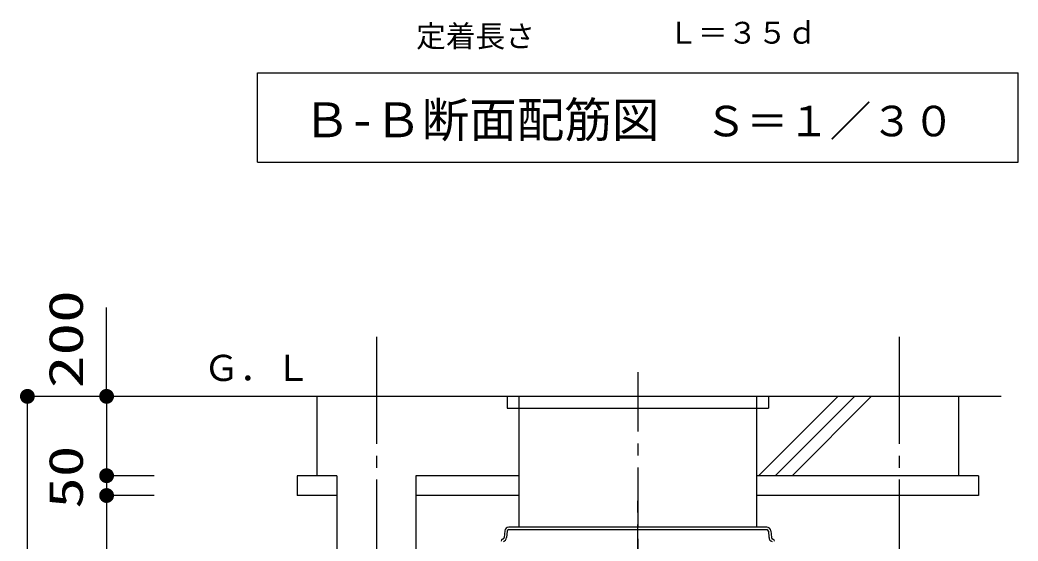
# Model space of a CAD drawing. Units: millimetres, scale not verified. Extents: x -8915 to 8404, y -6690 to 5387.
# Drawn here: x -1151 to 1368, y -2261 to -947 of the extents above; entities that cross this region are included whole.
import ezdxf
from ezdxf.enums import TextEntityAlignment as Align

# ---------------------------------------------------------------- set-up
doc = ezdxf.new("R2010")
doc.units = ezdxf.units.MM
doc.header["$LTSCALE"] = 30
doc.linetypes.add('CHAIN1', pattern=[8, 5, -1, 1, -1])
doc.linetypes.add('CHAIN2', pattern=[12, 9, -1, 1, -1])
for name, color, linetype, lineweight in [('0-1_KIKI', 3, 'Continuous', 25), ('0-2_SEISAKU', 2, 'Continuous', 25), ('0-6_SUNPO', 7, 'Continuous', 25), ('1-4_14', 3, 'Continuous', 25)]:
    doc.layers.add(name, color=color, linetype=linetype, lineweight=lineweight)
doc.styles.add('MS Gothic', font='')
doc.styles.add('ＭＳ ゴシック', font='')
doc.styles.get('MS Gothic').set_extended_font_data('MS Gothic')
doc.styles.get('ＭＳ ゴシック').set_extended_font_data('MS Gothic')

msp = doc.modelspace()

# ---------------------------------------------------------------- linework, layer by layer
at = {"layer": '0-1_KIKI'}
for p, q in [((-551.52, -1080.56), (1368.49, -1080.56)), ((-551.52, -1305.56), (-551.52, -1080.56)), ((1368.49, -1305.56), (1368.49, -1080.56)), ((-551.52, -1305.56), (1368.49, -1305.56))]:
    msp.add_line(p, q, dxfattribs=at)
at = {"layer": '0-1_KIKI', "linetype": 'CHAIN1'}
msp.add_line((408.49, -1835.15), (408.49, -3813.22), dxfattribs=at)
at = {"layer": '0-2_SEISAKU', "linetype": 'CHAIN2'}
for p, q in [((-251.51, -1746.17), (-251.51, -4196.17)), ((1068.49, -1746.17), (1068.49, -4196.17))]:
    msp.add_line(p, q, dxfattribs=at)
at = {"layer": '0-2_SEISAKU'}
for p, q in [((1325.63, -1896.17), (-1042.89, -1896.17)), ((-401.51, -1896.17), (-401.51, -2096.17)), ((78.49, -1896.17), (78.49, -1926.17)), ((108.49, -1896.17), (108.49, -2226.17)), ((708.49, -1896.17), (708.49, -2226.17)), ((713.21, -2096.17), (913.21, -1896.17)), ((738.49, -1896.17), (738.49, -1926.17)), ((755.63, -2096.17), (955.63, -1896.17)), ((798.06, -2096.17), (998.06, -1896.17)), ((1218.49, -1896.17), (1218.49, -2096.17)), ((78.49, -1926.17), (738.49, -1926.17)), ((-451.52, -2096.17), (-451.52, -2146.17)), ((-351.51, -2096.17), (-451.52, -2096.17)), ((-351.51, -2096.17), (-351.51, -3746.17)), ((108.49, -2096.17), (-151.52, -2096.17)), ((-151.52, -2096.17), (-151.52, -3746.17)), ((1268.48, -2096.17), (708.49, -2096.17)), ((1268.48, -2096.17), (1268.48, -2146.17)), ((-351.51, -2146.17), (-451.52, -2146.17)), ((108.49, -2146.17), (-151.52, -2146.17)), ((1268.48, -2146.17), (708.49, -2146.17))]:
    msp.add_line(p, q, dxfattribs=at)
at = {"layer": '0-6_SUNPO', "color": 4}
for p, q in [((-932.57, -1886.79), (-932.57, -1672.51)), ((-1012.57, -1896.17), (-1132.57, -1896.17)), ((-1132.57, -4096.17), (-1132.57, -1896.17)), ((-812.57, -1896.17), (-932.57, -1896.17)), ((-932.57, -1896.17), (-932.57, -2096.17)), ((-812.57, -2096.17), (-932.57, -2096.17)), ((-812.57, -2096.17), (-932.57, -2096.17)), ((-932.57, -2096.17), (-932.57, -2146.17)), ((-812.57, -2146.17), (-932.57, -2146.17)), ((-812.57, -2146.17), (-932.57, -2146.17)), ((-932.57, -2146.17), (-932.57, -3746.17))]:
    msp.add_line(p, q, dxfattribs=at)
at = {"layer": '0-6_SUNPO'}
for points in [[(-1149.89, -1888.99), (-1132.57, -1896.17), (-1150.96, -1892.51)], [(-1148.16, -1885.75), (-1132.57, -1896.17), (-1149.89, -1888.99)], [(-1145.83, -1882.91), (-1132.57, -1896.17), (-1148.16, -1885.75)], [(-1142.99, -1880.58), (-1132.57, -1896.17), (-1145.83, -1882.91)], [(-1139.75, -1878.84), (-1132.57, -1896.17), (-1142.99, -1880.58)], [(-1136.23, -1877.78), (-1132.57, -1896.17), (-1139.75, -1878.84)], [(-1132.57, -1877.42), (-1132.57, -1896.17), (-1136.23, -1877.78)], [(-1128.91, -1877.78), (-1132.57, -1896.17), (-1132.57, -1877.42)], [(-1125.4, -1878.84), (-1132.57, -1896.17), (-1128.91, -1877.78)], [(-1122.15, -1880.58), (-1132.57, -1896.17), (-1125.4, -1878.84)], [(-1119.31, -1882.91), (-1132.57, -1896.17), (-1122.15, -1880.58)], [(-1116.98, -1885.75), (-1132.57, -1896.17), (-1119.31, -1882.91)], [(-1115.25, -1888.99), (-1132.57, -1896.17), (-1116.98, -1885.75)], [(-1114.18, -1892.51), (-1132.57, -1896.17), (-1115.25, -1888.99)], [(-949.89, -1888.99), (-932.57, -1896.17), (-950.96, -1892.51)], [(-948.16, -1885.75), (-932.57, -1896.17), (-949.89, -1888.99)], [(-945.83, -1882.91), (-932.57, -1896.17), (-948.16, -1885.75)], [(-942.99, -1880.58), (-932.57, -1896.17), (-945.83, -1882.91)], [(-939.75, -1878.84), (-932.57, -1896.17), (-942.99, -1880.58)], [(-936.23, -1877.78), (-932.57, -1896.17), (-939.75, -1878.84)], [(-932.57, -1877.42), (-932.57, -1896.17), (-936.23, -1877.78)], [(-928.91, -1877.78), (-932.57, -1896.17), (-932.57, -1877.42)], [(-925.4, -1878.84), (-932.57, -1896.17), (-928.91, -1877.78)], [(-922.15, -1880.58), (-932.57, -1896.17), (-925.4, -1878.84)], [(-919.31, -1882.91), (-932.57, -1896.17), (-922.15, -1880.58)], [(-916.98, -1885.75), (-932.57, -1896.17), (-919.31, -1882.91)], [(-915.25, -1888.99), (-932.57, -1896.17), (-916.98, -1885.75)], [(-914.18, -1892.51), (-932.57, -1896.17), (-915.25, -1888.99)], [(-1150.96, -1892.51), (-1132.57, -1896.17), (-1151.32, -1896.17)], [(-1151.32, -1896.17), (-1132.57, -1896.17), (-1150.96, -1899.83)], [(-1150.96, -1899.83), (-1132.57, -1896.17), (-1149.89, -1903.34)], [(-1149.89, -1903.34), (-1132.57, -1896.17), (-1148.16, -1906.58)], [(-1148.16, -1906.58), (-1132.57, -1896.17), (-1145.83, -1909.43)], [(-1145.83, -1909.43), (-1132.57, -1896.17), (-1142.99, -1911.76)], [(-1142.99, -1911.76), (-1132.57, -1896.17), (-1139.75, -1913.49)], [(-1139.75, -1913.49), (-1132.57, -1896.17), (-1136.23, -1914.56)], [(-1136.23, -1914.56), (-1132.57, -1896.17), (-1132.57, -1914.92)], [(-1113.82, -1896.17), (-1132.57, -1896.17), (-1114.18, -1892.51)], [(-1132.57, -1914.92), (-1132.57, -1896.17), (-1128.91, -1914.56)], [(-1128.91, -1914.56), (-1132.57, -1896.17), (-1125.4, -1913.49)], [(-1125.4, -1913.49), (-1132.57, -1896.17), (-1122.15, -1911.76)], [(-1122.15, -1911.76), (-1132.57, -1896.17), (-1119.31, -1909.43)], [(-1119.31, -1909.43), (-1132.57, -1896.17), (-1116.98, -1906.58)], [(-1116.98, -1906.58), (-1132.57, -1896.17), (-1115.25, -1903.34)], [(-1115.25, -1903.34), (-1132.57, -1896.17), (-1114.18, -1899.83)], [(-1114.18, -1899.83), (-1132.57, -1896.17), (-1113.82, -1896.17)], [(-950.96, -1892.51), (-932.57, -1896.17), (-951.32, -1896.17)], [(-951.32, -1896.17), (-932.57, -1896.17), (-950.96, -1899.83)], [(-950.96, -1899.83), (-932.57, -1896.17), (-949.89, -1903.34)], [(-949.89, -1903.34), (-932.57, -1896.17), (-948.16, -1906.58)], [(-948.16, -1906.58), (-932.57, -1896.17), (-945.83, -1909.43)], [(-945.83, -1909.43), (-932.57, -1896.17), (-942.99, -1911.76)], [(-942.99, -1911.76), (-932.57, -1896.17), (-939.75, -1913.49)], [(-939.75, -1913.49), (-932.57, -1896.17), (-936.23, -1914.56)], [(-936.23, -1914.56), (-932.57, -1896.17), (-932.57, -1914.92)], [(-913.82, -1896.17), (-932.57, -1896.17), (-914.18, -1892.51)], [(-932.57, -1914.92), (-932.57, -1896.17), (-928.91, -1914.56)], [(-928.91, -1914.56), (-932.57, -1896.17), (-925.4, -1913.49)], [(-925.4, -1913.49), (-932.57, -1896.17), (-922.15, -1911.76)], [(-922.15, -1911.76), (-932.57, -1896.17), (-919.31, -1909.43)], [(-919.31, -1909.43), (-932.57, -1896.17), (-916.98, -1906.58)], [(-916.98, -1906.58), (-932.57, -1896.17), (-915.25, -1903.34)], [(-915.25, -1903.34), (-932.57, -1896.17), (-914.18, -1899.83)], [(-914.18, -1899.83), (-932.57, -1896.17), (-913.82, -1896.17)], [(-949.89, -2088.99), (-932.57, -2096.17), (-950.96, -2092.51)], [(-949.89, -2088.99), (-932.57, -2096.17), (-950.96, -2092.51)], [(-948.16, -2085.75), (-932.57, -2096.17), (-949.89, -2088.99)], [(-948.16, -2085.75), (-932.57, -2096.17), (-949.89, -2088.99)], [(-945.83, -2082.91), (-932.57, -2096.17), (-948.16, -2085.75)], [(-945.83, -2082.91), (-932.57, -2096.17), (-948.16, -2085.75)], [(-942.99, -2080.58), (-932.57, -2096.17), (-945.83, -2082.91)], [(-942.99, -2080.58), (-932.57, -2096.17), (-945.83, -2082.91)], [(-939.75, -2078.84), (-932.57, -2096.17), (-942.99, -2080.58)], [(-939.75, -2078.84), (-932.57, -2096.17), (-942.99, -2080.58)], [(-936.23, -2077.78), (-932.57, -2096.17), (-939.75, -2078.84)], [(-936.23, -2077.78), (-932.57, -2096.17), (-939.75, -2078.84)], [(-932.57, -2077.42), (-932.57, -2096.17), (-936.23, -2077.78)], [(-932.57, -2077.42), (-932.57, -2096.17), (-936.23, -2077.78)], [(-928.91, -2077.78), (-932.57, -2096.17), (-932.57, -2077.42)], [(-928.91, -2077.78), (-932.57, -2096.17), (-932.57, -2077.42)], [(-925.4, -2078.84), (-932.57, -2096.17), (-928.91, -2077.78)], [(-925.4, -2078.84), (-932.57, -2096.17), (-928.91, -2077.78)], [(-922.15, -2080.58), (-932.57, -2096.17), (-925.4, -2078.84)], [(-922.15, -2080.58), (-932.57, -2096.17), (-925.4, -2078.84)], [(-919.31, -2082.91), (-932.57, -2096.17), (-922.15, -2080.58)], [(-919.31, -2082.91), (-932.57, -2096.17), (-922.15, -2080.58)], [(-916.98, -2085.75), (-932.57, -2096.17), (-919.31, -2082.91)], [(-916.98, -2085.75), (-932.57, -2096.17), (-919.31, -2082.91)], [(-915.25, -2088.99), (-932.57, -2096.17), (-916.98, -2085.75)], [(-915.25, -2088.99), (-932.57, -2096.17), (-916.98, -2085.75)], [(-914.18, -2092.51), (-932.57, -2096.17), (-915.25, -2088.99)], [(-914.18, -2092.51), (-932.57, -2096.17), (-915.25, -2088.99)], [(-950.96, -2092.51), (-932.57, -2096.17), (-951.32, -2096.17)], [(-950.96, -2092.51), (-932.57, -2096.17), (-951.32, -2096.17)], [(-951.32, -2096.17), (-932.57, -2096.17), (-950.96, -2099.83)], [(-951.32, -2096.17), (-932.57, -2096.17), (-950.96, -2099.83)], [(-950.96, -2099.83), (-932.57, -2096.17), (-949.89, -2103.34)], [(-950.96, -2099.83), (-932.57, -2096.17), (-949.89, -2103.34)], [(-949.89, -2103.34), (-932.57, -2096.17), (-948.16, -2106.58)], [(-949.89, -2103.34), (-932.57, -2096.17), (-948.16, -2106.58)], [(-948.16, -2106.58), (-932.57, -2096.17), (-945.83, -2109.43)], [(-948.16, -2106.58), (-932.57, -2096.17), (-945.83, -2109.43)], [(-945.83, -2109.43), (-932.57, -2096.17), (-942.99, -2111.76)], [(-945.83, -2109.43), (-932.57, -2096.17), (-942.99, -2111.76)], [(-942.99, -2111.76), (-932.57, -2096.17), (-939.75, -2113.49)], [(-942.99, -2111.76), (-932.57, -2096.17), (-939.75, -2113.49)], [(-939.75, -2113.49), (-932.57, -2096.17), (-936.23, -2114.56)], [(-939.75, -2113.49), (-932.57, -2096.17), (-936.23, -2114.56)], [(-936.23, -2114.56), (-932.57, -2096.17), (-932.57, -2114.92)], [(-936.23, -2114.56), (-932.57, -2096.17), (-932.57, -2114.92)], [(-913.82, -2096.17), (-932.57, -2096.17), (-914.18, -2092.51)], [(-913.82, -2096.17), (-932.57, -2096.17), (-914.18, -2092.51)], [(-932.57, -2114.92), (-932.57, -2096.17), (-928.91, -2114.56)], [(-928.91, -2114.56), (-932.57, -2096.17), (-925.4, -2113.49)], [(-925.4, -2113.49), (-932.57, -2096.17), (-922.15, -2111.76)], [(-922.15, -2111.76), (-932.57, -2096.17), (-919.31, -2109.43)], [(-919.31, -2109.43), (-932.57, -2096.17), (-916.98, -2106.58)], [(-916.98, -2106.58), (-932.57, -2096.17), (-915.25, -2103.34)], [(-915.25, -2103.34), (-932.57, -2096.17), (-914.18, -2099.83)], [(-914.18, -2099.83), (-932.57, -2096.17), (-913.82, -2096.17)], [(-932.57, -2114.92), (-932.57, -2096.17), (-928.91, -2114.56)], [(-928.91, -2114.56), (-932.57, -2096.17), (-925.4, -2113.49)], [(-925.4, -2113.49), (-932.57, -2096.17), (-922.15, -2111.76)], [(-922.15, -2111.76), (-932.57, -2096.17), (-919.31, -2109.43)], [(-919.31, -2109.43), (-932.57, -2096.17), (-916.98, -2106.58)], [(-916.98, -2106.58), (-932.57, -2096.17), (-915.25, -2103.34)], [(-915.25, -2103.34), (-932.57, -2096.17), (-914.18, -2099.83)], [(-914.18, -2099.83), (-932.57, -2096.17), (-913.82, -2096.17)], [(-949.89, -2138.99), (-932.57, -2146.17), (-950.96, -2142.51)], [(-949.89, -2138.99), (-932.57, -2146.17), (-950.96, -2142.51)], [(-948.16, -2135.75), (-932.57, -2146.17), (-949.89, -2138.99)], [(-948.16, -2135.75), (-932.57, -2146.17), (-949.89, -2138.99)], [(-945.83, -2132.91), (-932.57, -2146.17), (-948.16, -2135.75)], [(-945.83, -2132.91), (-932.57, -2146.17), (-948.16, -2135.75)], [(-942.99, -2130.58), (-932.57, -2146.17), (-945.83, -2132.91)], [(-942.99, -2130.58), (-932.57, -2146.17), (-945.83, -2132.91)], [(-939.75, -2128.84), (-932.57, -2146.17), (-942.99, -2130.58)], [(-939.75, -2128.84), (-932.57, -2146.17), (-942.99, -2130.58)], [(-936.23, -2127.78), (-932.57, -2146.17), (-939.75, -2128.84)], [(-936.23, -2127.78), (-932.57, -2146.17), (-939.75, -2128.84)], [(-932.57, -2127.42), (-932.57, -2146.17), (-936.23, -2127.78)], [(-932.57, -2127.42), (-932.57, -2146.17), (-936.23, -2127.78)], [(-928.91, -2127.78), (-932.57, -2146.17), (-932.57, -2127.42)], [(-928.91, -2127.78), (-932.57, -2146.17), (-932.57, -2127.42)], [(-925.4, -2128.84), (-932.57, -2146.17), (-928.91, -2127.78)], [(-925.4, -2128.84), (-932.57, -2146.17), (-928.91, -2127.78)], [(-922.15, -2130.58), (-932.57, -2146.17), (-925.4, -2128.84)], [(-922.15, -2130.58), (-932.57, -2146.17), (-925.4, -2128.84)], [(-919.31, -2132.91), (-932.57, -2146.17), (-922.15, -2130.58)], [(-919.31, -2132.91), (-932.57, -2146.17), (-922.15, -2130.58)], [(-916.98, -2135.75), (-932.57, -2146.17), (-919.31, -2132.91)], [(-916.98, -2135.75), (-932.57, -2146.17), (-919.31, -2132.91)], [(-915.25, -2138.99), (-932.57, -2146.17), (-916.98, -2135.75)], [(-915.25, -2138.99), (-932.57, -2146.17), (-916.98, -2135.75)], [(-914.18, -2142.51), (-932.57, -2146.17), (-915.25, -2138.99)], [(-914.18, -2142.51), (-932.57, -2146.17), (-915.25, -2138.99)], [(-950.96, -2142.51), (-932.57, -2146.17), (-951.32, -2146.17)], [(-950.96, -2142.51), (-932.57, -2146.17), (-951.32, -2146.17)], [(-951.32, -2146.17), (-932.57, -2146.17), (-950.96, -2149.83)], [(-951.32, -2146.17), (-932.57, -2146.17), (-950.96, -2149.83)], [(-950.96, -2149.83), (-932.57, -2146.17), (-949.89, -2153.34)], [(-950.96, -2149.83), (-932.57, -2146.17), (-949.89, -2153.34)], [(-949.89, -2153.34), (-932.57, -2146.17), (-948.16, -2156.58)], [(-949.89, -2153.34), (-932.57, -2146.17), (-948.16, -2156.58)], [(-948.16, -2156.58), (-932.57, -2146.17), (-945.83, -2159.43)], [(-948.16, -2156.58), (-932.57, -2146.17), (-945.83, -2159.43)], [(-945.83, -2159.43), (-932.57, -2146.17), (-942.99, -2161.76)], [(-945.83, -2159.43), (-932.57, -2146.17), (-942.99, -2161.76)], [(-942.99, -2161.76), (-932.57, -2146.17), (-939.75, -2163.49)], [(-942.99, -2161.76), (-932.57, -2146.17), (-939.75, -2163.49)], [(-939.75, -2163.49), (-932.57, -2146.17), (-936.23, -2164.56)], [(-939.75, -2163.49), (-932.57, -2146.17), (-936.23, -2164.56)], [(-936.23, -2164.56), (-932.57, -2146.17), (-932.57, -2164.92)], [(-936.23, -2164.56), (-932.57, -2146.17), (-932.57, -2164.92)], [(-913.82, -2146.17), (-932.57, -2146.17), (-914.18, -2142.51)], [(-913.82, -2146.17), (-932.57, -2146.17), (-914.18, -2142.51)], [(-932.57, -2164.92), (-932.57, -2146.17), (-928.91, -2164.56)], [(-928.91, -2164.56), (-932.57, -2146.17), (-925.4, -2163.49)], [(-925.4, -2163.49), (-932.57, -2146.17), (-922.15, -2161.76)], [(-922.15, -2161.76), (-932.57, -2146.17), (-919.31, -2159.43)], [(-919.31, -2159.43), (-932.57, -2146.17), (-916.98, -2156.58)], [(-916.98, -2156.58), (-932.57, -2146.17), (-915.25, -2153.34)], [(-915.25, -2153.34), (-932.57, -2146.17), (-914.18, -2149.83)], [(-914.18, -2149.83), (-932.57, -2146.17), (-913.82, -2146.17)], [(-932.57, -2164.92), (-932.57, -2146.17), (-928.91, -2164.56)], [(-928.91, -2164.56), (-932.57, -2146.17), (-925.4, -2163.49)], [(-925.4, -2163.49), (-932.57, -2146.17), (-922.15, -2161.76)], [(-922.15, -2161.76), (-932.57, -2146.17), (-919.31, -2159.43)], [(-919.31, -2159.43), (-932.57, -2146.17), (-916.98, -2156.58)], [(-916.98, -2156.58), (-932.57, -2146.17), (-915.25, -2153.34)], [(-915.25, -2153.34), (-932.57, -2146.17), (-914.18, -2149.83)], [(-914.18, -2149.83), (-932.57, -2146.17), (-913.82, -2146.17)]]:
    msp.add_solid(points, dxfattribs=at)
at = {"layer": '1-4_14', "linetype": 'CHAIN1'}
msp.add_line((408.49, -3809.23), (408.49, -2154.31), dxfattribs=at)
at = {"layer": '1-4_14'}
for p, q in [((72.69, -2235.3), (71.24, -2251.8)), ((78.66, -2235.82), (77.22, -2252.32)), ((82.64, -2232.17), (734.34, -2232.17)), ((734.32, -2226.17), (82.65, -2226.17)), ((738.31, -2235.82), (739.75, -2252.32)), ((744.29, -2235.3), (745.73, -2251.8))]:
    msp.add_line(p, q, dxfattribs=at)
for centre, radius, start, end in [((82.65, -2236.17), 10, 90, 175), ((82.65, -2236.17), 4, 90, 175), ((734.32, -2236.17), 10, 5, 90), ((734.32, -2236.17), 4, 5, 90), ((68.23, -2261.17), 5, 101.35137, 177), ((66.26, -2251.36), 5, 281.35137, 355), ((66.26, -2251.36), 11, 285.43582, 355), ((750.71, -2251.36), 11, 185, 254.56418), ((750.71, -2251.36), 5, 185, 258.64863), ((748.74, -2261.17), 5, 3, 78.64863)]:
    msp.add_arc(centre, radius, start, end, dxfattribs=at)

# ---------------------------------------------------------------- texts
at = {"layer": '0-1_KIKI', "color": 4, "style": 'MS Gothic'}
for s, height, p in [('定着長さ', 54.99, (-151.18, -1032.06)), ('Ｌ＝３５ｄ', 54.99, (485.73, -1023.36)), ('Ｂ-Ｂ断面配筋図', 87.98, (-436.91, -1269.31)), ('Ｓ＝１／３０', 76.98, (577.98, -1263.6))]:
    msp.add_text(s, height=height, dxfattribs=at).set_placement(p, align=Align.BOTTOM_LEFT)
at = {"layer": '0-2_SEISAKU', "color": 4, "style": 'MS Gothic'}
msp.add_text('Ｇ．Ｌ', height=65.98, dxfattribs=at).set_placement((-687.55, -1877.2), align=Align.BOTTOM_LEFT)
at = {"layer": '0-6_SUNPO', "color": 3, "style": 'ＭＳ ゴシック'}
for s, width, p in [('200', 1.4, (-966.32, -1875.78)), ('50', 1.35, (-966.32, -2179.45))]:
    msp.add_text(s, height=86.59, rotation=90, dxfattribs=dict(at, width=width)).set_placement(p, align=Align.BOTTOM_LEFT)

doc.saveas('drawing.dxf')
